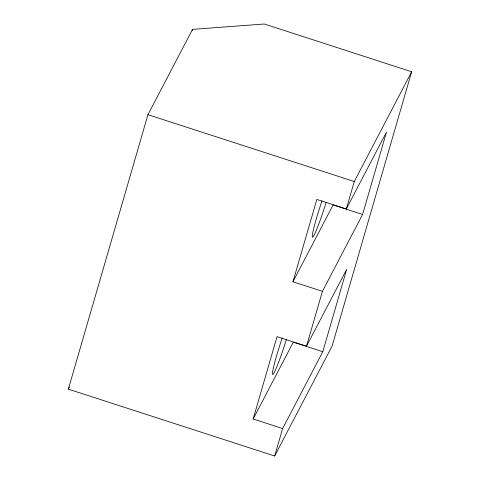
<?xml version="1.0" encoding="UTF-8"?>
<svg xmlns="http://www.w3.org/2000/svg" width="480" height="480" viewBox="0 0 480 480"><rect width="100%" height="100%" fill="white"/><g stroke="black" fill="none" stroke-linecap="round" stroke-linejoin="round"><path stroke-width="0.72" d="M68.34 389.148L147.948 114.678L192.546 29.37L264.288 24L411.66 71.754L332.052 346.224L274.662 456L68.34 389.148L69.378 387.162M192.126 30.81L192.546 29.37M282.624 428.55L253.146 419.004L277.032 336.66L306.504 346.212L346.68 269.37L322.794 351.708L282.624 428.55L274.662 456M322.428 291.318L292.95 281.766L316.836 199.428L346.308 208.974L386.484 132.132L362.598 214.476L322.428 291.318L306.504 346.212M346.308 208.974L354.27 181.53L411.66 71.754M292.95 281.766L333.126 204.924L362.598 214.476M253.146 419.004L293.322 342.156L322.794 351.708M147.948 114.678L354.27 181.53M326.118 202.476A31.068 2.256 -72 0 1 312.528 237.216A31.068 2.256 -72 0 1 321.96 200.964M286.434 339.324A31.068 2.256 -72 0 1 272.73 374.454A31.068 2.256 -72 0 1 282.246 337.926"/></g></svg>
